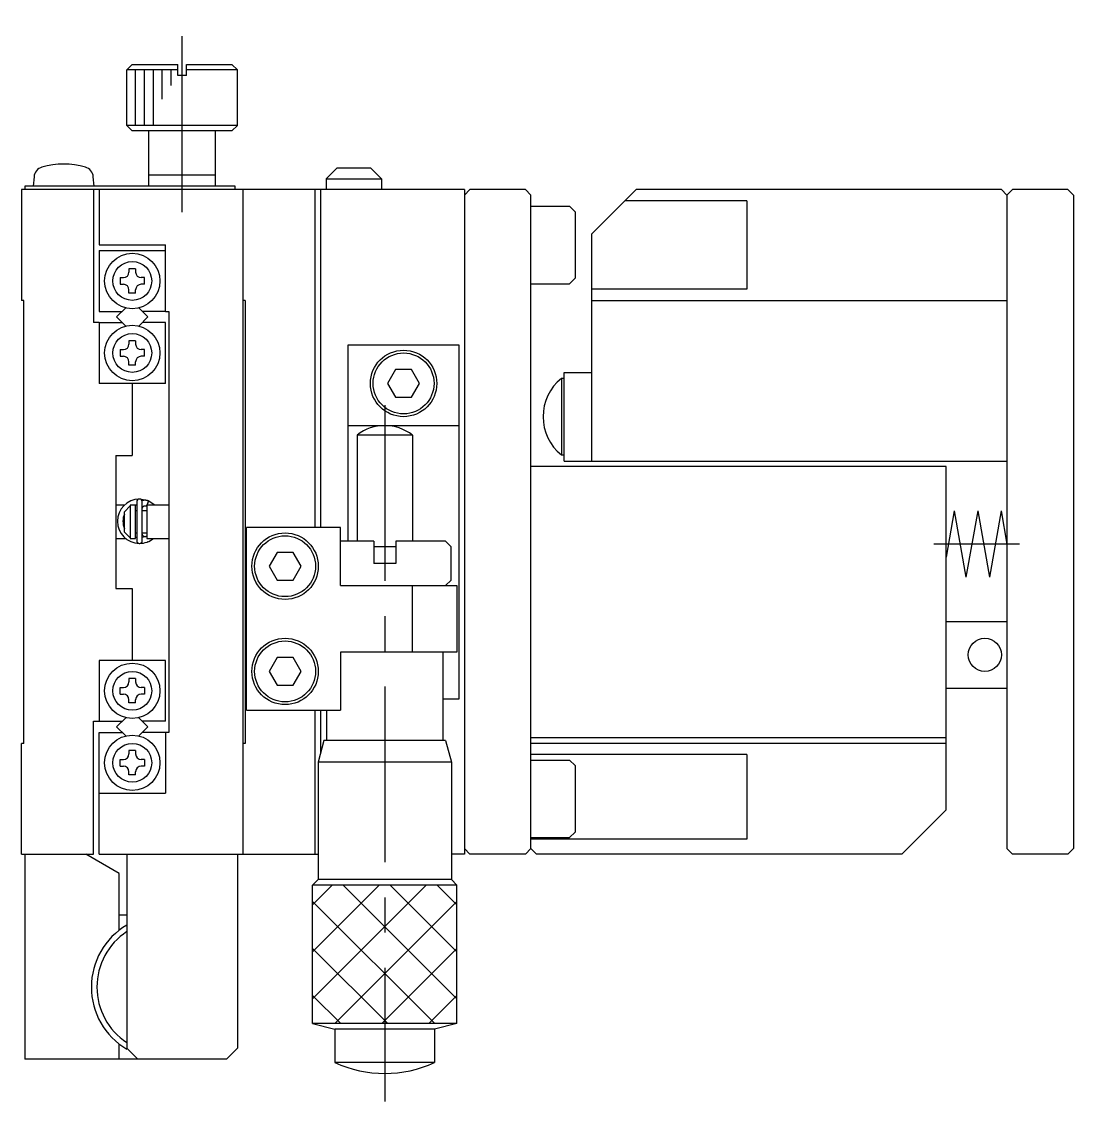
# Model space of a CAD drawing. Extents: x 0 to 361, y -8 to 337.
# Drawn here: x 0 to 95, y 128.7 to 226.2 of the extents above; entities that cross this region are included whole.
import ezdxf

# ---------------------------------------------------------------- set-up
doc = ezdxf.new("R2010")
doc.units = 0
doc.header["$LTSCALE"] = 0.5
doc.linetypes.add('CENTER', pattern=[50.8, 31.75, -6.35, 6.35, -6.35])
for name, color, linetype in [('MSM_CENTER', 1, 'CENTER'), ('MSM_CONTINUOUS', 7, 'CONTINUOUS'), ('MSM_NARROW', 5, 'CONTINUOUS')]:
    doc.layers.add(name, color=color, linetype=linetype)

msp = doc.modelspace()

# ---------------------------------------------------------------- linework, layer by layer
at = {"layer": 'MSM_CENTER'}
for p, q in [((14.5, 208.992), (14.5, 226.184)), ((32.8, 191.565), (32.8, 128.697)), ((90.119, 179.013), (82.381, 179.013))]:
    msp.add_line(p, q, dxfattribs=at)
at = {"layer": 'MSM_CONTINUOUS'}
for p, q in [((9.5, 221.816), (10, 222.316)), ((10, 222.316), (14.1, 222.316)), ((14.1, 221.316), (14.1, 222.316)), ((14.9, 222.316), (19, 222.316)), ((14.9, 221.316), (14.9, 222.316)), ((19, 222.316), (19.5, 221.816)), ((14.1, 221.816), (9.5, 221.816)), ((9.5, 216.816), (9.5, 221.816)), ((14.9, 221.316), (14.1, 221.316)), ((19.5, 221.816), (14.9, 221.816)), ((19.5, 216.816), (19.5, 221.816)), ((19.5, 216.816), (9.5, 216.816)), ((10, 216.316), (9.5, 216.816)), ((19.5, 216.816), (19, 216.316)), ((19, 216.316), (10, 216.316)), ((11.5, 211.316), (11.5, 216.316)), ((17.5, 211.316), (17.5, 216.316)), ((28.5, 212.976), (27.5, 211.976)), ((28.5, 212.976), (31.5, 212.976)), ((31.5, 212.976), (32.5, 211.976)), ((1.124, 212.163), (1.05, 211.316)), ((6.55, 211.316), (6.476, 212.163)), ((17.5, 212.316), (11.5, 212.316)), ((27.5, 211.976), (32.5, 211.976)), ((27.5, 211.976), (27.5, 211.016)), ((32.5, 211.976), (32.5, 211.016)), ((40, 211.016), (0, 211.016)), ((0, 211.016), (0, 201.016)), ((0.3, 211.316), (0.3, 211.016)), ((19.3, 211.316), (0.3, 211.316)), ((6.5, 211.016), (6.5, 199.016)), ((7, 211.016), (7, 206.016)), ((19.3, 211.016), (19.3, 211.316)), ((20, 151.016), (20, 211.016)), ((26.5, 211.016), (26.5, 180.516)), ((27, 211.016), (27, 180.516)), ((40, 210.516), (40.5, 211.016)), ((40, 211.016), (40, 151.016)), ((45.5, 211.016), (40.5, 211.016)), ((45.5, 211.016), (46, 210.516)), ((51.5, 207.016), (55.5, 211.016)), ((88.5, 211.016), (55.5, 211.016)), ((88.5, 211.016), (89, 210.516)), ((89.5, 211.016), (89, 210.516)), ((94.5, 211.016), (89.5, 211.016)), ((94.5, 211.016), (95, 210.516)), ((46, 151.516), (46, 210.516)), ((65.5, 210.013), (54.498, 210.013)), ((65.5, 210.013), (65.5, 202.013)), ((89, 210.516), (89, 151.516)), ((95, 210.516), (95, 151.516)), ((46, 209.516), (49.5, 209.516)), ((50, 209.016), (49.5, 209.516)), ((50, 209.016), (50, 203.016)), ((51.5, 186.513), (51.5, 207.016)), ((7, 206.016), (13, 206.016)), ((13, 200.016), (13, 206.016)), ((7, 205.516), (7, 200.016)), ((7, 205.516), (13, 205.516)), ((10.3, 203.866), (9.7, 203.866)), ((9.7, 203.866), (9.7, 203.566)), ((10.3, 203.866), (10.3, 203.566)), ((8.9, 203.066), (8.9, 202.466)), ((8.9, 203.066), (9.2, 203.066)), ((11.1, 203.066), (10.8, 203.066)), ((11.1, 202.466), (11.1, 203.066)), ((50, 203.016), (49.5, 202.516)), ((8.9, 202.466), (9.2, 202.466)), ((9.7, 201.666), (9.7, 201.966)), ((10.3, 201.666), (10.3, 201.966)), ((11.1, 202.466), (10.8, 202.466)), ((46, 202.516), (49.5, 202.516)), ((65.5, 202.013), (51.5, 202.013)), ((0.2, 201.016), (0, 201.016)), ((0.2, 161.016), (0.2, 201.016)), ((10.3, 201.666), (9.7, 201.666)), ((20.2, 201.016), (20, 201.016)), ((20.2, 201.016), (20.2, 161.016)), ((51.5, 201.013), (89, 201.013)), ((76.571, 201.016), (81, 201.016)), ((7, 200.016), (9.086, 200.016)), ((9.407, 200.337), (8.586, 199.516)), ((10.593, 200.337), (11.414, 199.516)), ((13, 200.016), (10.914, 200.016)), ((13, 200.016), (13.3, 200.016)), ((13.3, 200.016), (13.3, 162.016)), ((7, 199.016), (6.5, 199.016)), ((7, 199.016), (9.086, 199.016)), ((7, 199.016), (7, 193.516)), ((8.586, 199.516), (9.407, 198.694)), ((11.414, 199.516), (10.593, 198.694)), ((13, 199.016), (10.914, 199.016)), ((13, 193.516), (13, 199.016)), ((10.3, 197.366), (9.7, 197.366)), ((9.7, 197.366), (9.7, 197.066)), ((10.3, 197.366), (10.3, 197.066)), ((29.5, 179.266), (29.5, 197.016)), ((29.5, 197.016), (39.5, 197.016)), ((39.5, 197.016), (39.5, 165.016)), ((8.9, 196.566), (8.9, 195.966)), ((8.9, 196.566), (9.2, 196.566)), ((8.9, 195.966), (9.2, 195.966)), ((11.1, 196.566), (10.8, 196.566)), ((11.1, 195.966), (10.8, 195.966)), ((11.1, 195.966), (11.1, 196.566)), ((9.7, 195.166), (9.7, 195.466)), ((10.3, 195.166), (9.7, 195.166)), ((10.3, 195.166), (10.3, 195.466)), ((33.778, 194.766), (33.057, 193.516)), ((35.222, 194.766), (33.778, 194.766)), ((35.943, 193.516), (35.222, 194.766)), ((49, 194.513), (51.5, 194.513)), ((49, 186.513), (49, 194.513)), ((13, 193.516), (7, 193.516)), ((10, 193.516), (10, 187.016)), ((33.057, 193.516), (33.778, 192.266)), ((35.222, 192.266), (35.943, 193.516)), ((49, 193.963), (48.75, 193.963)), ((48.75, 193.963), (48.75, 187.063)), ((33.778, 192.266), (35.222, 192.266)), ((29.5, 189.716), (39.5, 189.716)), ((35.3, 188.838), (30.3, 188.838)), ((30.3, 188.838), (30.3, 179.266)), ((35.3, 188.838), (35.3, 179.266)), ((8.5, 187.016), (10, 187.016)), ((8.5, 187.016), (8.5, 175.016)), ((48.75, 187.063), (49, 187.063)), ((49, 186.513), (89, 186.513)), ((83.5, 186.013), (46, 186.013)), ((83.5, 155.016), (83.5, 186.013)), ((9.27, 182.516), (8.5, 182.516)), ((9.3, 181.932), (9.8, 182.461)), ((10.402, 182.516), (9.8, 182.516)), ((9.8, 182.516), (9.8, 179.516)), ((10.241, 182.516), (10.402, 182.553)), ((10.3, 179.516), (10.3, 182.516)), ((10.402, 182.823), (10.402, 179.323)), ((11.446, 182.907), (10.682, 183.071)), ((10.9, 182.928), (10.882, 182.922)), ((10.935, 182.94), (10.9, 182.928)), ((10.902, 179.323), (10.902, 182.823)), ((10.913, 182.293), (10.916, 182.304)), ((10.916, 182.304), (10.921, 182.316)), ((10.921, 182.316), (10.926, 182.327)), ((10.926, 182.327), (10.931, 182.338)), ((10.931, 182.338), (10.937, 182.349)), ((10.971, 182.949), (10.935, 182.94)), ((10.937, 182.349), (10.943, 182.359)), ((10.943, 182.359), (10.95, 182.369)), ((10.95, 182.369), (10.958, 182.379)), ((10.958, 182.379), (10.966, 182.388)), ((10.966, 182.388), (10.974, 182.397)), ((11.007, 182.957), (10.971, 182.949)), ((10.974, 182.397), (10.983, 182.406)), ((10.983, 182.406), (10.992, 182.414)), ((10.992, 182.414), (11.002, 182.422)), ((11.002, 182.422), (11.012, 182.429)), ((11.043, 182.964), (11.007, 182.957)), ((11.012, 182.429), (11.022, 182.436)), ((11.022, 182.436), (11.033, 182.442)), ((11.033, 182.442), (11.044, 182.447)), ((11.08, 182.968), (11.043, 182.964)), ((11.044, 182.447), (11.055, 182.452)), ((11.055, 182.452), (11.066, 182.457)), ((11.066, 182.457), (11.078, 182.461)), ((11.078, 182.461), (11.09, 182.464)), ((11.117, 182.97), (11.08, 182.968)), ((11.09, 182.464), (11.102, 182.467)), ((11.102, 182.467), (11.115, 182.469)), ((11.115, 182.469), (11.127, 182.47)), ((11.154, 182.971), (11.117, 182.97)), ((11.127, 182.47), (11.139, 182.471)), ((11.139, 182.471), (11.152, 182.471)), ((11.152, 182.471), (11.164, 182.47)), ((11.191, 182.97), (11.154, 182.971)), ((11.164, 182.47), (11.176, 182.469)), ((11.176, 182.469), (11.189, 182.468)), ((11.189, 182.468), (11.201, 182.465)), ((11.228, 182.967), (11.191, 182.97)), ((11.201, 182.465), (11.213, 182.462)), ((11.213, 182.462), (11.225, 182.458)), ((11.225, 182.458), (11.237, 182.454)), ((11.264, 182.962), (11.228, 182.967)), ((11.237, 182.454), (11.243, 182.451)), ((11.244, 182.452), (11.3, 182.427)), ((11.248, 182.452), (11.245, 182.451)), ((11.251, 182.454), (11.248, 182.452)), ((11.255, 182.457), (11.251, 182.454)), ((11.253, 182.449), (11.251, 182.453)), ((11.304, 182.513), (11.253, 182.449)), ((11.26, 182.462), (11.255, 182.457)), ((11.265, 182.468), (11.26, 182.462)), ((11.301, 182.955), (11.264, 182.962)), ((11.271, 182.476), (11.265, 182.468)), ((11.277, 182.485), (11.271, 182.476)), ((11.283, 182.495), (11.277, 182.485)), ((11.29, 182.506), (11.283, 182.495)), ((11.297, 182.518), (11.29, 182.506)), ((11.304, 182.531), (11.297, 182.518)), ((11.3, 182.516), (11.3, 179.516)), ((13.3, 182.516), (11.3, 182.516)), ((11.337, 182.947), (11.301, 182.955)), ((11.449, 182.906), (11.304, 182.513)), ((11.312, 182.545), (11.304, 182.531)), ((11.32, 182.56), (11.312, 182.545)), ((11.327, 182.576), (11.32, 182.56)), ((11.336, 182.592), (11.327, 182.576)), ((11.344, 182.609), (11.336, 182.592)), ((11.372, 182.936), (11.337, 182.947)), ((11.352, 182.627), (11.344, 182.609)), ((11.36, 182.644), (11.352, 182.627)), ((11.367, 182.662), (11.36, 182.644)), ((11.375, 182.68), (11.367, 182.662)), ((11.408, 182.924), (11.372, 182.936)), ((11.383, 182.698), (11.375, 182.68)), ((11.39, 182.716), (11.383, 182.698)), ((11.397, 182.734), (11.39, 182.716)), ((11.403, 182.752), (11.397, 182.734)), ((11.41, 182.769), (11.403, 182.752)), ((11.44, 182.911), (11.408, 182.924)), ((11.415, 182.785), (11.41, 182.769)), ((11.421, 182.801), (11.415, 182.785)), ((11.426, 182.816), (11.421, 182.801)), ((11.43, 182.83), (11.426, 182.816)), ((11.434, 182.843), (11.43, 182.83)), ((11.437, 182.856), (11.434, 182.843)), ((11.44, 182.867), (11.437, 182.856)), ((11.439, 182.911), (11.441, 182.911)), ((12.035, 182.516), (11.44, 182.91)), ((11.442, 182.877), (11.44, 182.867)), ((11.441, 182.911), (11.443, 182.908)), ((11.443, 182.886), (11.442, 182.877)), ((11.443, 182.908), (11.444, 182.905)), ((11.443, 182.906), (11.449, 182.906)), ((11.444, 182.894), (11.443, 182.886)), ((11.444, 182.905), (11.444, 182.9)), ((11.444, 182.9), (11.444, 182.894)), ((11.521, 182.873), (11.446, 182.907)), ((9.3, 180.099), (9.3, 181.932)), ((10.402, 182.016), (10.3, 182.016)), ((10.902, 182.221), (10.903, 182.232)), ((11.3, 182.016), (10.902, 182.016)), ((10.903, 182.232), (10.904, 182.245)), ((10.904, 182.245), (10.905, 182.257)), ((10.905, 182.257), (10.907, 182.269)), ((10.907, 182.269), (10.91, 182.281)), ((10.91, 182.281), (10.913, 182.293)), ((84.239, 182.013), (83.5, 177.821)), ((84.239, 182.013), (85.297, 176.013)), ((86.355, 182.013), (85.297, 176.013)), ((86.355, 182.013), (87.413, 176.013)), ((88.471, 182.013), (87.413, 176.013)), ((88.471, 182.013), (89, 179.013)), ((28.8, 180.516), (20.3, 180.516)), ((20.3, 164.016), (20.3, 180.516)), ((28.8, 175.266), (28.8, 180.516)), ((8.5, 179.516), (9.4, 179.516)), ((9.8, 179.57), (9.3, 180.099)), ((9.8, 179.516), (10.3, 179.516)), ((10.3, 180.016), (10.402, 180.016)), ((10.402, 179.593), (10.3, 179.614)), ((10.902, 180.016), (11.3, 180.016)), ((10.902, 179.92), (10.902, 179.925)), ((10.903, 179.907), (10.902, 179.92)), ((11.3, 179.719), (10.902, 179.593)), ((10.904, 179.895), (10.903, 179.907)), ((10.906, 179.883), (10.904, 179.895)), ((10.908, 179.871), (10.906, 179.883)), ((10.911, 179.859), (10.908, 179.871)), ((10.914, 179.847), (10.911, 179.859)), ((10.918, 179.836), (10.914, 179.847)), ((10.923, 179.825), (10.918, 179.836)), ((10.928, 179.813), (10.923, 179.825)), ((10.934, 179.802), (10.928, 179.813)), ((10.94, 179.792), (10.934, 179.802)), ((10.947, 179.782), (10.94, 179.792)), ((10.954, 179.772), (10.947, 179.782)), ((10.962, 179.762), (10.954, 179.772)), ((10.97, 179.753), (10.962, 179.762)), ((10.978, 179.744), (10.97, 179.753)), ((10.987, 179.735), (10.978, 179.744)), ((10.997, 179.728), (10.987, 179.735)), ((11.007, 179.72), (10.997, 179.728)), ((11.017, 179.713), (11.007, 179.72)), ((11.028, 179.707), (11.017, 179.713)), ((11.038, 179.701), (11.028, 179.707)), ((11.05, 179.695), (11.038, 179.701)), ((11.061, 179.691), (11.05, 179.695)), ((11.073, 179.687), (11.061, 179.691)), ((11.085, 179.683), (11.073, 179.687)), ((11.097, 179.68), (11.085, 179.683)), ((11.109, 179.678), (11.097, 179.68)), ((11.121, 179.676), (11.109, 179.678)), ((11.134, 179.675), (11.121, 179.676)), ((11.146, 179.674), (11.134, 179.675)), ((11.159, 179.675), (11.146, 179.674)), ((11.171, 179.676), (11.159, 179.675)), ((11.183, 179.677), (11.171, 179.676)), ((11.196, 179.679), (11.183, 179.677)), ((11.208, 179.682), (11.196, 179.679)), ((11.22, 179.685), (11.208, 179.682)), ((11.231, 179.689), (11.22, 179.685)), ((11.243, 179.694), (11.231, 179.689)), ((11.245, 179.694), (11.241, 179.693)), ((11.3, 179.516), (13.3, 179.516)), ((11.377, 179.21), (11.44, 179.234)), ((11.436, 179.235), (11.439, 179.234)), ((11.439, 179.234), (11.438, 179.235)), ((11.44, 179.234), (11.439, 179.234)), ((31.8, 179.266), (28.8, 179.266)), ((31.8, 179.266), (31.8, 177.266)), ((33.8, 178.766), (31.8, 178.766)), ((38.3, 179.266), (33.8, 179.266)), ((33.8, 179.266), (33.8, 177.266)), ((38.3, 179.266), (38.8, 178.766)), ((38.8, 175.766), (38.8, 178.766)), ((23.078, 178.266), (22.357, 177.016)), ((24.522, 178.266), (23.078, 178.266)), ((25.243, 177.016), (24.522, 178.266)), ((22.357, 177.016), (23.078, 175.766)), ((24.522, 175.766), (25.243, 177.016)), ((33.8, 177.266), (31.8, 177.266)), ((23.078, 175.766), (24.522, 175.766)), ((38.8, 175.766), (38.3, 175.266)), ((8.5, 175.016), (10, 175.016)), ((10, 175.016), (10, 168.516)), ((28.8, 175.266), (39.3, 175.266)), ((35.3, 169.266), (35.3, 175.266)), ((39.3, 175.266), (39.3, 169.266)), ((83.5, 172.013), (89, 172.013)), ((23.078, 168.766), (22.357, 167.516)), ((24.522, 168.766), (23.078, 168.766)), ((25.243, 167.516), (24.522, 168.766)), ((28.8, 169.266), (28.8, 164.016)), ((39.3, 169.266), (28.8, 169.266)), ((38.05, 169.266), (38.05, 161.266)), ((7, 168.516), (7, 163.016)), ((13, 168.516), (7, 168.516)), ((13, 163.016), (13, 168.516)), ((10.3, 166.866), (9.7, 166.866)), ((9.7, 166.866), (9.7, 166.566)), ((10.3, 166.866), (10.3, 166.566)), ((22.357, 167.516), (23.078, 166.266)), ((24.522, 166.266), (25.243, 167.516)), ((8.9, 165.466), (8.9, 166.066)), ((8.9, 166.066), (9.2, 166.066)), ((11.1, 166.066), (10.8, 166.066)), ((11.1, 166.066), (11.1, 165.466)), ((23.078, 166.266), (24.522, 166.266)), ((83.5, 166.013), (89, 166.013)), ((8.9, 165.466), (9.2, 165.466)), ((9.7, 164.666), (9.7, 164.966)), ((10.3, 164.666), (10.3, 164.966)), ((11.1, 165.466), (10.8, 165.466)), ((39.5, 165.016), (38.05, 165.016)), ((10.3, 164.666), (9.7, 164.666)), ((20.3, 164.016), (28.8, 164.016)), ((26.5, 164.016), (26.5, 151.016)), ((27, 164.016), (27, 160.146)), ((27.55, 164.016), (27.55, 161.266)), ((6.5, 163.016), (9.086, 163.016)), ((6.5, 151.016), (6.5, 163.016)), ((8.586, 162.516), (9.407, 163.337)), ((11.414, 162.516), (10.593, 163.337)), ((13, 163.016), (10.914, 163.016)), ((7, 151.016), (7, 162.016)), ((7, 162.016), (9.086, 162.016)), ((9.407, 161.694), (8.586, 162.516)), ((10.593, 161.694), (11.414, 162.516)), ((13.3, 162.016), (10.914, 162.016)), ((13, 162.016), (13, 156.516)), ((0, 151.016), (0, 161.016)), ((0.2, 161.016), (0, 161.016)), ((20.2, 161.016), (20, 161.016)), ((27.3, 161.266), (26.782, 159.334)), ((38.3, 161.266), (27.3, 161.266)), ((38.3, 161.266), (38.818, 159.334)), ((83.5, 161.511), (46, 161.511)), ((83.5, 161.013), (46, 161.013)), ((10.3, 160.366), (9.7, 160.366)), ((9.7, 160.366), (9.7, 160.066)), ((10.3, 160.366), (10.3, 160.066)), ((65.5, 160.013), (46, 160.013)), ((65.5, 160.013), (65.5, 152.38)), ((8.9, 158.966), (8.9, 159.566)), ((8.9, 159.566), (9.2, 159.566)), ((8.9, 158.966), (9.2, 158.966)), ((11.1, 159.566), (10.8, 159.566)), ((11.1, 158.966), (10.8, 158.966)), ((11.1, 159.566), (11.1, 158.966)), ((26.782, 159.334), (26.782, 148.716)), ((38.818, 159.334), (26.818, 159.334)), ((38.818, 159.334), (38.818, 148.716)), ((46, 159.516), (49.5, 159.516)), ((50, 159.016), (49.5, 159.516)), ((50, 159.016), (50, 153.016)), ((9.7, 158.166), (9.7, 158.466)), ((10.3, 158.166), (9.7, 158.166)), ((10.3, 158.166), (10.3, 158.466)), ((7, 156.516), (13, 156.516)), ((83.5, 155.016), (79.5, 151.016)), ((46, 152.516), (49.5, 152.516)), ((65.5, 152.38), (46, 152.38)), ((50, 153.016), (49.5, 152.516)), ((40.5, 151.016), (40, 151.516)), ((45.5, 151.016), (46, 151.516)), ((46.5, 151.016), (46, 151.516)), ((89, 151.516), (89.5, 151.016)), ((94.5, 151.016), (95, 151.516)), ((0, 151.016), (6.5, 151.016)), ((0.3, 151.016), (0.3, 132.516)), ((8.8, 149.284), (5.8, 151.016)), ((7, 151.016), (26.782, 151.016)), ((9.5, 151.016), (9.5, 133.516)), ((19.5, 151.016), (19.5, 133.516)), ((40, 151.016), (38.818, 151.016)), ((45.5, 151.016), (40.5, 151.016)), ((79.5, 151.016), (46.5, 151.016)), ((94.5, 151.016), (89.5, 151.016)), ((8.8, 144.139), (8.8, 149.284)), ((26.282, 148.216), (26.782, 148.716)), ((39.318, 148.216), (26.282, 148.216)), ((26.282, 135.716), (26.282, 148.216)), ((38.818, 148.716), (26.782, 148.716)), ((39.318, 148.216), (38.818, 148.716)), ((39.318, 135.716), (39.318, 148.216)), ((9.5, 145.516), (8.8, 145.516)), ((39.318, 135.716), (26.282, 135.716)), ((26.282, 135.716), (28.3, 135.216)), ((39.318, 135.716), (37.3, 135.216)), ((37.3, 135.216), (28.3, 135.216)), ((28.3, 135.216), (28.3, 132.216)), ((37.3, 135.216), (37.3, 132.216)), ((8.8, 132.516), (8.8, 133.892)), ((10.5, 132.516), (9.5, 133.516)), ((19.5, 133.516), (18.5, 132.516)), ((18.5, 132.516), (0.3, 132.516)), ((37.3, 132.216), (28.3, 132.216))]:
    msp.add_line(p, q, dxfattribs=at)
for centre, radius in [((10, 202.766), 2.5), ((10, 202.766), 1.75), ((10, 196.266), 2.5), ((10, 196.266), 1.75), ((34.5, 193.516), 3), ((34.5, 193.516), 2.75), ((23.8, 177.016), 3), ((23.8, 177.016), 2.75), ((23.8, 167.516), 3), ((23.8, 167.516), 2.75), ((87, 169.013), 1.5), ((10, 165.766), 2.5), ((10, 165.766), 1.75), ((10, 159.266), 2.5), ((10, 159.266), 1.75)]:
    msp.add_circle(centre, radius, dxfattribs=at)
for centre, radius, start, end in [((2.12, 212.076), 1, 106.25703, 175), ((3.8, 206.316), 7, 73.74297, 106.25703), ((5.48, 212.076), 1, 5, 73.74297), ((9.2, 203.566), 0.5, 270, 0), ((10.8, 203.566), 0.5, 180, 270), ((9.2, 201.966), 0.5, 0, 90), ((10.8, 201.966), 0.5, 90, 180), ((9.2, 197.066), 0.5, 270, 0), ((10.8, 197.066), 0.5, 180, 270), ((9.2, 195.466), 0.5, 0, 90), ((10.8, 195.466), 0.5, 90, 180), ((51.532, 190.513), 4.432, 128.88007, 231.11993), ((32.8, 185.716), 4, 51.27752, 128.68219), ((10.652, 181.073), 1.999, 90.84934, 269.20168), ((10.652, 182.823), 0.25, 0, 180), ((10.653, 181.073), 1.501, 154.31047, 205.69476), ((10.65, 181.079), 2.005, 270.94296, 308.75848), ((10.652, 179.323), 0.25, 180, 0), ((9.2, 166.566), 0.5, 270, 0), ((10.8, 166.566), 0.5, 180, 270), ((9.2, 164.966), 0.5, 0, 90), ((10.8, 164.966), 0.5, 90, 180), ((9.2, 160.066), 0.5, 270, 0), ((10.8, 160.066), 0.5, 180, 270), ((9.2, 158.466), 0.5, 0, 90), ((10.8, 158.466), 0.5, 90, 180), ((12.8, 139.016), 6.5, 120.51023, 239.48977), ((12.8, 139.016), 6, 123.367, 236.633), ((32.8, 141.841), 10.625, 244.94231, 295.05769)]:
    msp.add_arc(centre, radius, start, end, dxfattribs=at)
at = {"layer": 'MSM_NARROW'}
for p, q in [((10.3, 216.816), (10.3, 221.816)), ((11.1, 216.816), (11.1, 221.816)), ((11.9, 216.816), (11.9, 221.816)), ((12.7, 219.187), (12.7, 221.816)), ((13.5, 220.415), (13.5, 221.816)), ((26.282, 137.955), (36.543, 148.216)), ((26.282, 142.198), (32.3, 148.216)), ((26.282, 146.441), (28.057, 148.216)), ((29.057, 148.216), (39.318, 137.955)), ((33.3, 148.216), (39.318, 142.198)), ((37.543, 148.216), (39.318, 146.441)), ((26.282, 146.748), (37.315, 135.716)), ((28.285, 135.716), (39.318, 146.748)), ((26.282, 142.505), (33.072, 135.716)), ((32.528, 135.716), (39.318, 142.505)), ((26.282, 138.263), (28.829, 135.716)), ((36.771, 135.716), (39.318, 138.263))]:
    msp.add_line(p, q, dxfattribs=at)

doc.saveas('drawing.dxf')
